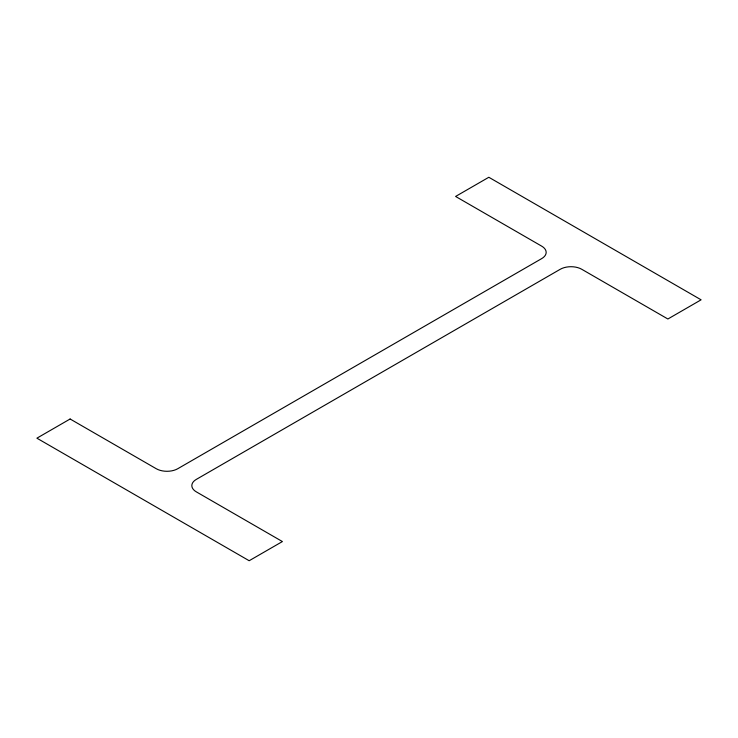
<?xml version="1.0" encoding="UTF-8"?>
<svg xmlns="http://www.w3.org/2000/svg" width="738" height="738" viewBox="0 0 738 738"><rect width="100%" height="100%" fill="white"/><g stroke="black" fill="none" stroke-linecap="round" stroke-linejoin="round"><path stroke-width="1.11" d="M70.119 419L36.9 438.178L249.176 560.732L282.405 541.554L196.28 491.831A15.212 8.782 0 0 1 196.28 479.414L560.243 269.278A15.212 8.782 0 0 1 581.756 269.278L667.881 319L701.1 299.822L488.824 177.268L455.595 196.446L541.72 246.169A15.212 8.782 0 0 1 541.72 258.586L177.757 468.722A15.212 8.782 0 0 1 156.244 468.722L70.119 419"/></g></svg>
